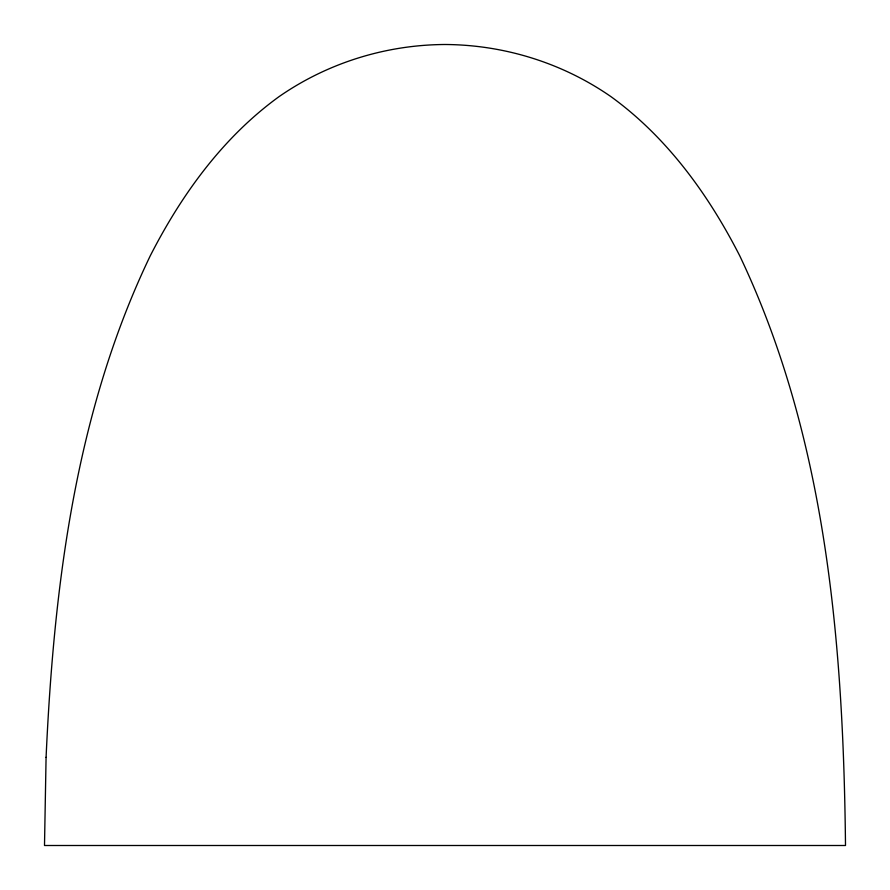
<?xml version="1.0" encoding="UTF-8"?>
<svg xmlns="http://www.w3.org/2000/svg" width="890" height="890" viewBox="0 0 890 890"><rect width="100%" height="100%" fill="white"/><g stroke="black" fill="none" stroke-linecap="round" stroke-linejoin="round"><path stroke-width="1.33" d="M46.08 757.323L44.5 845.5L845.5 845.5C843.386 645.628 826.799 438.915 739.79 255.908C708.496 194.643 667.122 137.327 610.929 96.621C562.369 62.89 504.085 44.812 445 44.5C385.915 44.812 327.631 62.89 279.071 96.621C222.878 137.327 181.504 194.643 150.21 255.908C75.372 411.692 53.867 586.51 46.08 757.323"/></g></svg>
